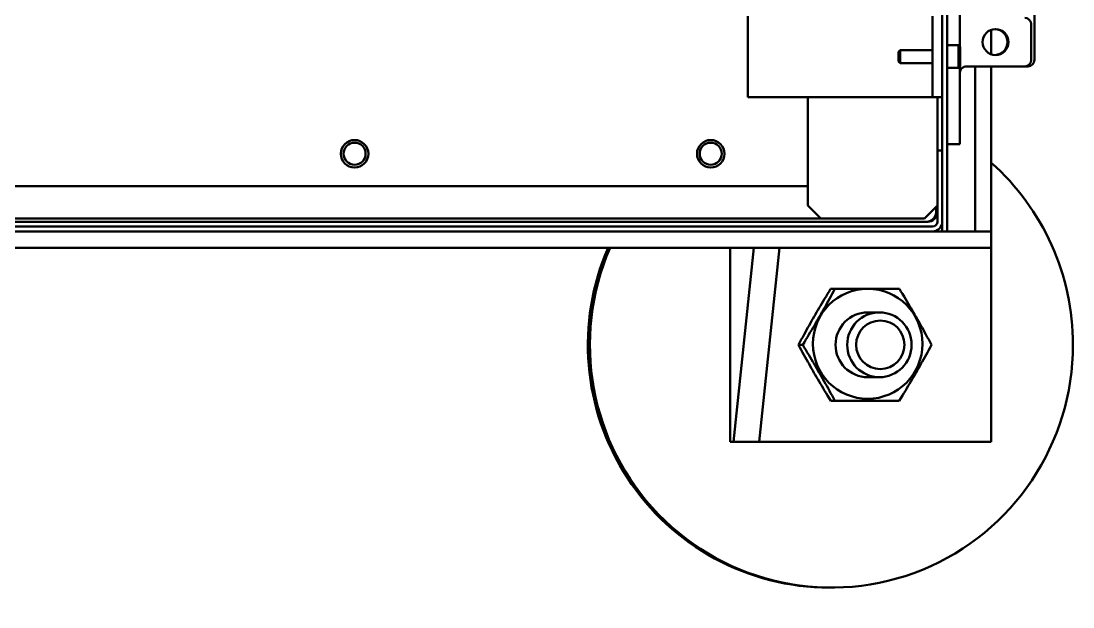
# Model space of a CAD drawing. Header units: millimetres. Extents: x 4915 to 15267, y 4787 to 10268.
# Drawn here: x 6382.2 to 6707.1, y 8519.8 to 8700.8 of the extents above; entities that cross this region are included whole.
import ezdxf

# ---------------------------------------------------------------- set-up
doc = ezdxf.new("R2010")
doc.units = ezdxf.units.MM
doc.layers.add('外形線', color=7, linetype='Continuous', lineweight=50)

msp = doc.modelspace()

# ---------------------------------------------------------------- linework, layer by layer
at = {"layer": '外形線'}
for p, q in [((6666.73, 9555.78), (6666.73, 8635.78)), ((6668.23, 8635.78), (6668.23, 9555.78)), ((6695.2, 8779.78), (6695.2, 8688.78)), ((6668.24, 8693.28), (6668.24, 8729.78)), ((6606.73, 8702.28), (6606.73, 8677.28)), ((6663.73, 8702.28), (6663.73, 8677.28)), ((6672.2, 8692.8), (6672.2, 8702.78)), ((6681.87, 8698.05), (6681.87, 8690.5)), ((6694.2, 8699.78), (6694.2, 8688.78)), ((6653.23, 8691.28), (6653.73, 8691.78)), ((6653.23, 8688.28), (6653.23, 8691.28)), ((6653.73, 8691.78), (6653.73, 8687.78)), ((6663.73, 8691.78), (6653.73, 8691.78)), ((6668.23, 8693.28), (6671.73, 8693.28)), ((6671.73, 8686.28), (6671.73, 8693.28)), ((6672.23, 8692.78), (6671.73, 8693.28)), ((6672.23, 8692.78), (6672.23, 8686.78)), ((6653.23, 8688.28), (6653.73, 8687.78)), ((6663.73, 8687.78), (6653.73, 8687.78)), ((6668.23, 8686.28), (6671.73, 8686.28)), ((6668.24, 8641.78), (6668.24, 8686.28)), ((6672.23, 8686.78), (6671.73, 8686.28)), ((6672.2, 8684.78), (6672.2, 8686.75)), ((6672.2, 8664.78), (6672.2, 8684.78)), ((6692.2, 8686.78), (6674.2, 8686.78)), ((6676.87, 8635.78), (6676.87, 8686.78)), ((6681.87, 8686.78), (6681.87, 8635.78)), ((6693.2, 8686.78), (6692.2, 8686.78)), ((6606.73, 8677.28), (6660.73, 8677.28)), ((6625.24, 8677.28), (6625.24, 8649.78)), ((6625.24, 8643.78), (6625.24, 8677.28)), ((6663.73, 8677.28), (6660.73, 8677.28)), ((6663.73, 8677.28), (6666.73, 8677.28)), ((6665.24, 8677.28), (6665.24, 8660.78)), ((6665.24, 8677.28), (6665.24, 8660.78)), ((6668.24, 8662.78), (6672.2, 8662.78)), ((6665.23, 8660.78), (6665.23, 8638.78)), ((6666.73, 8660.78), (6665.23, 8660.78)), ((6666.73, 8638.78), (6666.73, 8660.78)), ((6625.24, 8649.78), (5909.23, 8649.78)), ((6625.24, 8649.78), (6625.24, 8643.78)), ((6625.24, 8643.78), (6629.24, 8639.78)), ((6629.24, 8639.78), (6625.24, 8643.78)), ((6665.23, 8643.76), (6661.24, 8639.78)), ((6664.85, 8641.78), (6664.85, 8643.39)), ((6665.23, 8641.78), (6664.85, 8641.78)), ((6629.24, 8639.78), (5909.24, 8639.78)), ((6662.24, 8638.78), (6324.04, 8638.78)), ((6661.24, 8639.78), (6629.24, 8639.78)), ((6663.73, 8637.28), (5910.73, 8637.28)), ((5910.73, 8635.78), (6663.73, 8635.78)), ((6663.73, 8635.78), (6666.73, 8635.78)), ((6666.73, 8635.78), (6668.23, 8635.78)), ((6668.23, 8635.78), (6676.87, 8635.78)), ((6680.59, 8635.78), (6676.87, 8635.78)), ((6680.59, 8635.78), (6681.87, 8635.78)), ((6681.87, 8630.78), (6681.87, 8635.78)), ((6681.87, 8630.78), (6355.22, 8630.78)), ((6601.21, 8570.78), (6601.21, 8630.78)), ((6608.54, 8630.78), (6602.26, 8570.78)), ((6610.21, 8570.78), (6616.49, 8630.78)), ((6681.82, 8570.78), (6681.82, 8630.78)), ((6632.26, 8618.1), (6633.6, 8618.1)), ((6643.71, 8610.78), (6647.32, 8610.78)), ((6622.33, 8600.78), (6623.64, 8600.78)), ((6643.71, 8590.78), (6647.32, 8590.78)), ((6632.29, 8583.46), (6633.57, 8583.46)), ((6601.21, 8570.78), (6602.26, 8570.78)), ((6602.26, 8570.78), (6610.21, 8570.78)), ((6610.21, 8570.78), (6681.82, 8570.78))]:
    msp.add_line(p, q, dxfattribs=at).dxf.unprotected_set("ltscale", 0)
for points in [[(6672.2, 8684.78), (6672.21, 8684.89), (6672.22, 8685), (6672.23, 8685.12), (6672.25, 8685.23), (6672.28, 8685.34), (6672.32, 8685.45), (6672.36, 8685.56), (6672.41, 8685.67), (6672.47, 8685.77), (6672.53, 8685.88), (6672.6, 8685.98), (6672.68, 8686.07), (6672.77, 8686.17), (6672.86, 8686.26), (6672.96, 8686.35), (6673.07, 8686.43), (6673.19, 8686.5), (6673.32, 8686.57), (6673.45, 8686.63), (6673.59, 8686.68), (6673.74, 8686.72), (6673.89, 8686.75), (6674.04, 8686.77), (6674.2, 8686.78)], [(6632.26, 8618.1), (6631.76, 8617.28), (6631.29, 8616.5), (6630.83, 8615.74), (6630.39, 8615), (6629.95, 8614.27), (6629.53, 8613.56), (6629.12, 8612.86), (6628.72, 8612.18), (6628.32, 8611.5), (6627.93, 8610.82), (6627.54, 8610.15), (6627.16, 8609.48), (6626.77, 8608.81), (6626.39, 8608.14), (6626.01, 8607.47), (6625.63, 8606.78), (6625.24, 8606.09), (6624.85, 8605.38), (6624.45, 8604.67), (6624.04, 8603.93), (6623.63, 8603.18), (6623.21, 8602.4), (6622.78, 8601.6), (6622.33, 8600.78)], [(6623.64, 8600.78), (6624.15, 8601.6), (6624.63, 8602.4), (6625.1, 8603.18), (6625.55, 8603.93), (6625.99, 8604.67), (6626.42, 8605.38), (6626.83, 8606.09), (6627.24, 8606.78), (6627.64, 8607.47), (6628.04, 8608.14), (6628.43, 8608.81), (6628.81, 8609.48), (6629.2, 8610.15), (6629.58, 8610.82), (6629.96, 8611.5), (6630.34, 8612.18), (6630.73, 8612.86), (6631.12, 8613.56), (6631.51, 8614.27), (6631.91, 8615), (6632.32, 8615.74), (6632.74, 8616.5), (6633.16, 8617.28), (6633.6, 8618.1)], [(6633.6, 8618.1), (6634.05, 8618.1), (6634.49, 8618.1), (6634.93, 8618.1), (6635.36, 8618.1), (6635.79, 8618.1), (6636.22, 8618.1), (6636.64, 8618.1), (6637.06, 8618.1), (6637.48, 8618.1), (6637.9, 8618.1), (6638.31, 8618.1), (6638.73, 8618.1), (6639.14, 8618.1), (6639.55, 8618.1), (6639.97, 8618.1), (6640.38, 8618.1), (6640.79, 8618.1), (6641.2, 8618.1), (6641.62, 8618.1), (6642.03, 8618.1), (6642.45, 8618.1), (6642.87, 8618.1), (6643.29, 8618.1), (6643.71, 8618.1)], [(6643.71, 8618.1), (6644.14, 8618.1), (6644.55, 8618.1), (6644.97, 8618.1), (6645.38, 8618.1), (6645.79, 8618.1), (6646.2, 8618.1), (6646.6, 8618.1), (6647.01, 8618.1), (6647.41, 8618.1), (6647.81, 8618.1), (6648.21, 8618.1), (6648.61, 8618.1), (6649.01, 8618.1), (6649.41, 8618.1), (6649.81, 8618.1), (6650.21, 8618.1), (6650.62, 8618.1), (6651.02, 8618.1), (6651.43, 8618.1), (6651.84, 8618.1), (6652.25, 8618.1), (6652.66, 8618.1), (6653.07, 8618.1), (6653.49, 8618.1)], [(6653.49, 8618.1), (6653.99, 8617.28), (6654.46, 8616.5), (6654.92, 8615.74), (6655.36, 8615), (6655.8, 8614.27), (6656.22, 8613.56), (6656.63, 8612.86), (6657.03, 8612.18), (6657.43, 8611.5), (6657.82, 8610.82), (6658.21, 8610.15), (6658.59, 8609.48), (6658.98, 8608.81), (6659.36, 8608.14), (6659.74, 8607.47), (6660.13, 8606.78), (6660.51, 8606.09), (6660.9, 8605.38), (6661.3, 8604.67), (6661.71, 8603.93), (6662.12, 8603.18), (6662.54, 8602.4), (6662.97, 8601.6), (6663.42, 8600.78)], [(6622.33, 8600.78), (6622.77, 8599.97), (6623.19, 8599.18), (6623.61, 8598.42), (6624.02, 8597.68), (6624.42, 8596.96), (6624.81, 8596.25), (6625.2, 8595.55), (6625.59, 8594.86), (6625.97, 8594.18), (6626.35, 8593.51), (6626.74, 8592.83), (6627.12, 8592.16), (6627.51, 8591.49), (6627.9, 8590.82), (6628.3, 8590.14), (6628.7, 8589.45), (6629.11, 8588.76), (6629.52, 8588.06), (6629.95, 8587.34), (6630.39, 8586.6), (6630.84, 8585.85), (6631.31, 8585.08), (6631.79, 8584.28), (6632.29, 8583.46)], [(6633.57, 8583.46), (6633.12, 8584.28), (6632.69, 8585.08), (6632.27, 8585.85), (6631.86, 8586.6), (6631.45, 8587.34), (6631.06, 8588.06), (6630.66, 8588.76), (6630.28, 8589.45), (6629.89, 8590.14), (6629.51, 8590.82), (6629.12, 8591.49), (6628.74, 8592.16), (6628.35, 8592.83), (6627.97, 8593.51), (6627.57, 8594.18), (6627.18, 8594.86), (6626.77, 8595.55), (6626.36, 8596.25), (6625.94, 8596.96), (6625.51, 8597.68), (6625.06, 8598.42), (6624.6, 8599.18), (6624.13, 8599.97), (6623.64, 8600.78)], [(6663.42, 8600.78), (6662.98, 8599.97), (6662.56, 8599.18), (6662.14, 8598.42), (6661.73, 8597.68), (6661.33, 8596.96), (6660.94, 8596.25), (6660.55, 8595.55), (6660.16, 8594.86), (6659.78, 8594.18), (6659.4, 8593.51), (6659.01, 8592.83), (6658.63, 8592.16), (6658.24, 8591.49), (6657.85, 8590.82), (6657.45, 8590.14), (6657.05, 8589.45), (6656.64, 8588.76), (6656.23, 8588.06), (6655.8, 8587.34), (6655.36, 8586.6), (6654.91, 8585.85), (6654.44, 8585.08), (6653.96, 8584.28), (6653.46, 8583.46)], [(6653.46, 8583.46), (6652.55, 8583.46), (6651.67, 8583.46), (6650.81, 8583.46), (6649.97, 8583.46), (6649.15, 8583.46), (6648.34, 8583.46), (6647.55, 8583.46), (6646.77, 8583.46), (6645.99, 8583.46), (6645.22, 8583.46), (6644.44, 8583.46), (6643.67, 8583.46), (6642.9, 8583.46), (6642.12, 8583.46), (6641.34, 8583.46), (6640.55, 8583.46), (6639.75, 8583.46), (6638.93, 8583.46), (6638.09, 8583.46), (6637.24, 8583.46), (6636.36, 8583.46), (6635.46, 8583.46), (6634.53, 8583.46), (6633.57, 8583.46)]]:
    msp.add_lwpolyline(points, dxfattribs=at).dxf.unprotected_set("ltscale", 0)
for centre, radius in [((6683.2, 8694.28), 4), ((6485.24, 8659.78), 4.25), ((6485.24, 8659.78), 3.4), ((6595.24, 8659.78), 4.25), ((6595.24, 8659.78), 3.4)]:
    msp.add_circle(centre, radius, dxfattribs=at).dxf.unprotected_set("ltscale", 0)
for centre, radius, start, end in [((6692.2, 8699.78), 2, 0, 90), ((6682.89, 8694.28), 4, 0, 87.7391), ((6682.89, 8694.28), 4, 0, 87.7441), ((6682.89, 8694.28), 4, 0, 87.7846), ((6682.89, 8694.28), 4, 0, 87.7797), ((6683.2, 8694.28), 4, 0, 89.9946), ((6683.2, 8694.28), 4, 0, 89.96), ((6683.2, 8694.28), 4, 0, 89.9546), ((6683.2, 8694.28), 4, 0, 89.9595), ((6683.2, 8694.28), 4, 0, 89.9951), ((6682.89, 8694.28), 4, 272.2609, 0), ((6682.89, 8694.28), 4, 272.2559, 0), ((6682.89, 8694.28), 4, 272.2154, 0), ((6682.89, 8694.28), 4, 272.2203, 0), ((6683.2, 8694.28), 4, 270.0054, 0), ((6683.2, 8694.28), 4, 270.04, 0), ((6683.2, 8694.28), 4, 270.0454, 0), ((6683.2, 8694.28), 4, 270.0405, 0), ((6683.2, 8694.28), 4, 270.0049, 0), ((6692.2, 8688.78), 2, 270, 0), ((6693.2, 8688.78), 2, 270, 0), ((6485.24, 8659.78), 4.25, 270.0074, 89.9926), ((6485.24, 8659.78), 3.4, 0, 89.9861), ((6595.24, 8659.78), 4.25, 270.0074, 89.9926), ((6595.24, 8659.78), 3.4, 0, 89.9861), ((6485.24, 8659.78), 3.4, 270.0139, 0), ((6595.24, 8659.78), 3.4, 270.0139, 0), ((6661.85, 8641.78), 3, 270, 0), ((6662.24, 8641.78), 6, 356.0462, 0), ((6662.24, 8641.78), 3, 270, 354.4073), ((6663.73, 8638.78), 1.5, 270, 0), ((6663.73, 8638.78), 3, 270, 0), ((6662.24, 8641.78), 6, 314.3433, 318.3846)]:
    msp.add_arc(centre, radius, start, end, dxfattribs=at).dxf.unprotected_set("ltscale", 0)
for centre, major_axis, ratio, start_param, end_param in [((6672.2, 8664.78), (0, -2), 0.000138, 6.283185, 7.853982), ((6632.51, 8600.78), (0, -75), 0.994507, 1.570796, 2.418484), ((6632.51, 8600.78), (0, -75), 0.994507, 4.300872, 7.853982), ((6631.89, 8600.78), (0, -75), 0.994507, 4.300872, 6.283185), ((6643.71, 8600.78), (0, 10), 0.994507, 0, 1.570796), ((6643.71, 8600.78), (0, -10), 0.994507, 4.712389, 6.283185)]:
    msp.add_ellipse(centre, major_axis=major_axis, ratio=ratio, start_param=start_param, end_param=end_param, dxfattribs=at).dxf.unprotected_set("ltscale", 0)
for centre, major_axis in [((6643.71, 8601.1), (0, 17)), ((6647.32, 8600.78), (0, -10)), ((6647.59, 8600.78), (0, -7.5))]:
    msp.add_ellipse(centre, major_axis=major_axis, ratio=0.994507, dxfattribs=at).dxf.unprotected_set("ltscale", 0)

doc.saveas('drawing.dxf')
